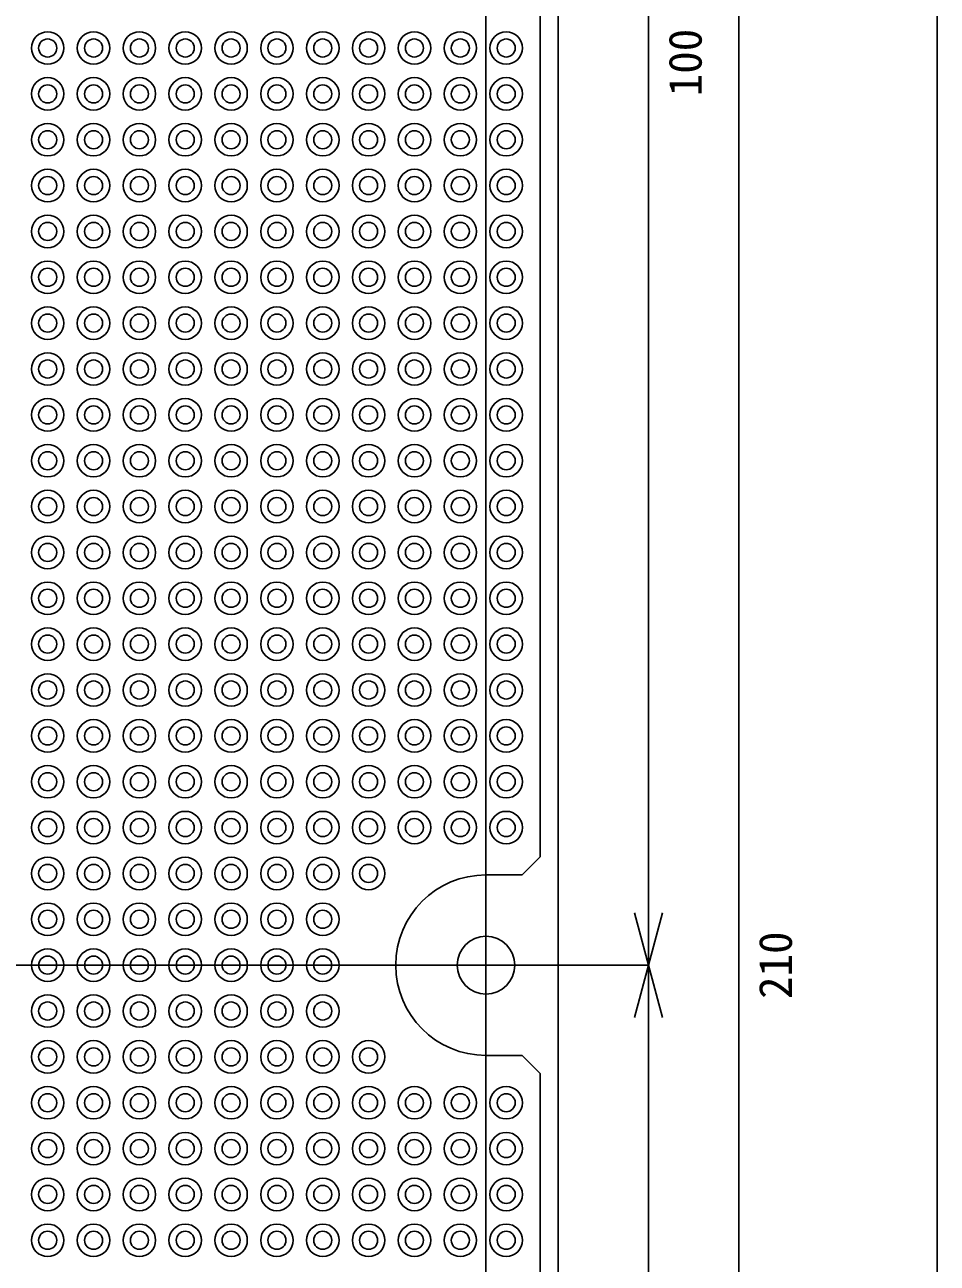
# Model space of a CAD drawing. Units: millimetres on the paper. Extents: x -95 to 95, y -138 to 138.
# Drawn here: x 44.5 to 95, y 0 to 68.6 of the extents above; entities that cross this region are included whole.
import ezdxf
from ezdxf.enums import TextEntityAlignment as Align

# ---------------------------------------------------------------- set-up
doc = ezdxf.new("R2010")
doc.units = ezdxf.units.MM
for name, color, linetype in [('0-0', 4, 'Continuous'), ('0-1', 7, 'Continuous'), ('0-2', 7, 'Continuous')]:
    doc.layers.add(name, color=color, linetype=linetype)
doc.styles.add('ＭＳ ゴシック', font='')
doc.styles.get('ＭＳ ゴシック').set_extended_font_data('MS Gothic')

msp = doc.modelspace()

# ---------------------------------------------------------------- linework, layer by layer
at = {"layer": '0-0', "color": 7}
msp.add_line((95, -138.5), (95, 138.5), dxfattribs=at)
at = {"layer": '0-0'}
for p, q in [((70, 126.5), (70, -96.1)), ((84, -88.5), (84, 121.5)), ((79, 16.5), (79, 116.5)), ((79, 16.5), (78.224, 19.398)), ((79, 16.5), (79.776, 19.398)), ((79, 16.5), (-73, 16.5)), ((79, 16.5), (78.224, 13.602)), ((79, -83.5), (79, 16.5)), ((79, 16.5), (79.776, 13.602))]:
    msp.add_line(p, q, dxfattribs=at)
at = {"layer": '0-1'}
for p, q in [((73, 110.5), (73, 22.5)), ((72, 21.5), (73, 22.5)), ((72, 21.5), (70, 21.5)), ((72, 11.5), (70, 11.5)), ((72, 11.5), (73, 10.5)), ((73, 10.5), (73, -77.5))]:
    msp.add_line(p, q, dxfattribs=at)
msp.add_lwpolyline([(-74, -88.5), (74, -88.5), (74, 121.5), (-74, 121.5)], close=True, dxfattribs=at)
msp.add_circle((70, 16.5), 1.6, dxfattribs=at)
msp.add_arc((70, 16.5), 5, 90, 270, dxfattribs=at)
at = {"layer": '0-2'}
for centre, radius in [((45.72, 67.3), 0.9), ((48.26, 67.3), 0.9), ((50.8, 67.3), 0.9), ((53.34, 67.3), 0.9), ((55.88, 67.3), 0.9), ((58.42, 67.3), 0.9), ((60.96, 67.3), 0.9), ((63.5, 67.3), 0.9), ((66.04, 67.3), 0.9), ((68.58, 67.3), 0.9), ((71.12, 67.3), 0.9), ((45.72, 67.3), 0.5), ((48.26, 67.3), 0.5), ((50.8, 67.3), 0.5), ((53.34, 67.3), 0.5), ((55.88, 67.3), 0.5), ((58.42, 67.3), 0.5), ((60.96, 67.3), 0.5), ((63.5, 67.3), 0.5), ((66.04, 67.3), 0.5), ((68.58, 67.3), 0.5), ((71.12, 67.3), 0.5), ((45.72, 64.76), 0.9), ((45.72, 64.76), 0.5), ((48.26, 64.76), 0.9), ((48.26, 64.76), 0.5), ((50.8, 64.76), 0.9), ((50.8, 64.76), 0.5), ((53.34, 64.76), 0.9), ((53.34, 64.76), 0.5), ((55.88, 64.76), 0.9), ((55.88, 64.76), 0.5), ((58.42, 64.76), 0.9), ((58.42, 64.76), 0.5), ((60.96, 64.76), 0.9), ((60.96, 64.76), 0.5), ((63.5, 64.76), 0.9), ((63.5, 64.76), 0.5), ((66.04, 64.76), 0.9), ((66.04, 64.76), 0.5), ((68.58, 64.76), 0.9), ((68.58, 64.76), 0.5), ((71.12, 64.76), 0.9), ((71.12, 64.76), 0.5), ((45.72, 62.22), 0.9), ((48.26, 62.22), 0.9), ((50.8, 62.22), 0.9), ((53.34, 62.22), 0.9), ((55.88, 62.22), 0.9), ((58.42, 62.22), 0.9), ((60.96, 62.22), 0.9), ((63.5, 62.22), 0.9), ((66.04, 62.22), 0.9), ((68.58, 62.22), 0.9), ((71.12, 62.22), 0.9), ((45.72, 62.22), 0.5), ((48.26, 62.22), 0.5), ((50.8, 62.22), 0.5), ((53.34, 62.22), 0.5), ((55.88, 62.22), 0.5), ((58.42, 62.22), 0.5), ((60.96, 62.22), 0.5), ((63.5, 62.22), 0.5), ((66.04, 62.22), 0.5), ((68.58, 62.22), 0.5), ((71.12, 62.22), 0.5), ((45.72, 59.68), 0.9), ((48.26, 59.68), 0.9), ((50.8, 59.68), 0.9), ((53.34, 59.68), 0.9), ((55.88, 59.68), 0.9), ((58.42, 59.68), 0.9), ((60.96, 59.68), 0.9), ((63.5, 59.68), 0.9), ((66.04, 59.68), 0.9), ((68.58, 59.68), 0.9), ((71.12, 59.68), 0.9), ((45.72, 59.68), 0.5), ((48.26, 59.68), 0.5), ((50.8, 59.68), 0.5), ((53.34, 59.68), 0.5), ((55.88, 59.68), 0.5), ((58.42, 59.68), 0.5), ((60.96, 59.68), 0.5), ((63.5, 59.68), 0.5), ((66.04, 59.68), 0.5), ((68.58, 59.68), 0.5), ((71.12, 59.68), 0.5), ((45.72, 57.14), 0.9), ((45.72, 57.14), 0.5), ((48.26, 57.14), 0.9), ((48.26, 57.14), 0.5), ((50.8, 57.14), 0.9), ((50.8, 57.14), 0.5), ((53.34, 57.14), 0.9), ((53.34, 57.14), 0.5), ((55.88, 57.14), 0.9), ((55.88, 57.14), 0.5), ((58.42, 57.14), 0.9), ((58.42, 57.14), 0.5), ((60.96, 57.14), 0.9), ((60.96, 57.14), 0.5), ((63.5, 57.14), 0.9), ((63.5, 57.14), 0.5), ((66.04, 57.14), 0.9), ((66.04, 57.14), 0.5), ((68.58, 57.14), 0.9), ((68.58, 57.14), 0.5), ((71.12, 57.14), 0.9), ((71.12, 57.14), 0.5), ((45.72, 54.6), 0.9), ((45.72, 54.6), 0.5), ((48.26, 54.6), 0.9), ((48.26, 54.6), 0.5), ((50.8, 54.6), 0.9), ((50.8, 54.6), 0.5), ((53.34, 54.6), 0.9), ((53.34, 54.6), 0.5), ((55.88, 54.6), 0.9), ((55.88, 54.6), 0.5), ((58.42, 54.6), 0.9), ((58.42, 54.6), 0.5), ((60.96, 54.6), 0.9), ((60.96, 54.6), 0.5), ((63.5, 54.6), 0.9), ((63.5, 54.6), 0.5), ((66.04, 54.6), 0.9), ((66.04, 54.6), 0.5), ((68.58, 54.6), 0.9), ((68.58, 54.6), 0.5), ((71.12, 54.6), 0.9), ((71.12, 54.6), 0.5), ((45.72, 52.06), 0.9), ((48.26, 52.06), 0.9), ((50.8, 52.06), 0.9), ((53.34, 52.06), 0.9), ((55.88, 52.06), 0.9), ((58.42, 52.06), 0.9), ((60.96, 52.06), 0.9), ((63.5, 52.06), 0.9), ((66.04, 52.06), 0.9), ((68.58, 52.06), 0.9), ((71.12, 52.06), 0.9), ((45.72, 52.06), 0.5), ((48.26, 52.06), 0.5), ((50.8, 52.06), 0.5), ((53.34, 52.06), 0.5), ((55.88, 52.06), 0.5), ((58.42, 52.06), 0.5), ((60.96, 52.06), 0.5), ((63.5, 52.06), 0.5), ((66.04, 52.06), 0.5), ((68.58, 52.06), 0.5), ((71.12, 52.06), 0.5), ((45.72, 49.52), 0.9), ((48.26, 49.52), 0.9), ((50.8, 49.52), 0.9), ((53.34, 49.52), 0.9), ((55.88, 49.52), 0.9), ((58.42, 49.52), 0.9), ((60.96, 49.52), 0.9), ((63.5, 49.52), 0.9), ((66.04, 49.52), 0.9), ((68.58, 49.52), 0.9), ((71.12, 49.52), 0.9), ((45.72, 49.52), 0.5), ((48.26, 49.52), 0.5), ((50.8, 49.52), 0.5), ((53.34, 49.52), 0.5), ((55.88, 49.52), 0.5), ((58.42, 49.52), 0.5), ((60.96, 49.52), 0.5), ((63.5, 49.52), 0.5), ((66.04, 49.52), 0.5), ((68.58, 49.52), 0.5), ((71.12, 49.52), 0.5), ((45.72, 46.98), 0.9), ((45.72, 46.98), 0.5), ((48.26, 46.98), 0.9), ((48.26, 46.98), 0.5), ((50.8, 46.98), 0.9), ((50.8, 46.98), 0.5), ((53.34, 46.98), 0.9), ((53.34, 46.98), 0.5), ((55.88, 46.98), 0.9), ((55.88, 46.98), 0.5), ((58.42, 46.98), 0.9), ((58.42, 46.98), 0.5), ((60.96, 46.98), 0.9), ((60.96, 46.98), 0.5), ((63.5, 46.98), 0.9), ((63.5, 46.98), 0.5), ((66.04, 46.98), 0.9), ((66.04, 46.98), 0.5), ((68.58, 46.98), 0.9), ((68.58, 46.98), 0.5), ((71.12, 46.98), 0.9), ((71.12, 46.98), 0.5), ((45.72, 44.44), 0.9), ((48.26, 44.44), 0.9), ((50.8, 44.44), 0.9), ((53.34, 44.44), 0.9), ((55.88, 44.44), 0.9), ((58.42, 44.44), 0.9), ((60.96, 44.44), 0.9), ((63.5, 44.44), 0.9), ((66.04, 44.44), 0.9), ((68.58, 44.44), 0.9), ((71.12, 44.44), 0.9), ((45.72, 44.44), 0.5), ((48.26, 44.44), 0.5), ((50.8, 44.44), 0.5), ((53.34, 44.44), 0.5), ((55.88, 44.44), 0.5), ((58.42, 44.44), 0.5), ((60.96, 44.44), 0.5), ((63.5, 44.44), 0.5), ((66.04, 44.44), 0.5), ((68.58, 44.44), 0.5), ((71.12, 44.44), 0.5), ((45.72, 41.9), 0.9), ((48.26, 41.9), 0.9), ((50.8, 41.9), 0.9), ((53.34, 41.9), 0.9), ((55.88, 41.9), 0.9), ((58.42, 41.9), 0.9), ((60.96, 41.9), 0.9), ((63.5, 41.9), 0.9), ((66.04, 41.9), 0.9), ((68.58, 41.9), 0.9), ((71.12, 41.9), 0.9), ((45.72, 41.9), 0.5), ((48.26, 41.9), 0.5), ((50.8, 41.9), 0.5), ((53.34, 41.9), 0.5), ((55.88, 41.9), 0.5), ((58.42, 41.9), 0.5), ((60.96, 41.9), 0.5), ((63.5, 41.9), 0.5), ((66.04, 41.9), 0.5), ((68.58, 41.9), 0.5), ((71.12, 41.9), 0.5), ((45.72, 39.36), 0.9), ((45.72, 39.36), 0.5), ((48.26, 39.36), 0.9), ((48.26, 39.36), 0.5), ((50.8, 39.36), 0.9), ((50.8, 39.36), 0.5), ((53.34, 39.36), 0.9), ((53.34, 39.36), 0.5), ((55.88, 39.36), 0.9), ((55.88, 39.36), 0.5), ((58.42, 39.36), 0.9), ((58.42, 39.36), 0.5), ((60.96, 39.36), 0.9), ((60.96, 39.36), 0.5), ((63.5, 39.36), 0.9), ((63.5, 39.36), 0.5), ((66.04, 39.36), 0.9), ((66.04, 39.36), 0.5), ((68.58, 39.36), 0.9), ((68.58, 39.36), 0.5), ((71.12, 39.36), 0.9), ((71.12, 39.36), 0.5), ((45.72, 36.82), 0.9), ((45.72, 36.82), 0.5), ((48.26, 36.82), 0.9), ((48.26, 36.82), 0.5), ((50.8, 36.82), 0.9), ((50.8, 36.82), 0.5), ((53.34, 36.82), 0.9), ((53.34, 36.82), 0.5), ((55.88, 36.82), 0.9), ((55.88, 36.82), 0.5), ((58.42, 36.82), 0.9), ((58.42, 36.82), 0.5), ((60.96, 36.82), 0.9), ((60.96, 36.82), 0.5), ((63.5, 36.82), 0.9), ((63.5, 36.82), 0.5), ((66.04, 36.82), 0.9), ((66.04, 36.82), 0.5), ((68.58, 36.82), 0.9), ((68.58, 36.82), 0.5), ((71.12, 36.82), 0.9), ((71.12, 36.82), 0.5), ((45.72, 34.28), 0.9), ((48.26, 34.28), 0.9), ((50.8, 34.28), 0.9), ((53.34, 34.28), 0.9), ((55.88, 34.28), 0.9), ((58.42, 34.28), 0.9), ((60.96, 34.28), 0.9), ((63.5, 34.28), 0.9), ((66.04, 34.28), 0.9), ((68.58, 34.28), 0.9), ((71.12, 34.28), 0.9), ((45.72, 34.28), 0.5), ((48.26, 34.28), 0.5), ((50.8, 34.28), 0.5), ((53.34, 34.28), 0.5), ((55.88, 34.28), 0.5), ((58.42, 34.28), 0.5), ((60.96, 34.28), 0.5), ((63.5, 34.28), 0.5), ((66.04, 34.28), 0.5), ((68.58, 34.28), 0.5), ((71.12, 34.28), 0.5), ((45.72, 31.74), 0.9), ((48.26, 31.74), 0.9), ((50.8, 31.74), 0.9), ((53.34, 31.74), 0.9), ((55.88, 31.74), 0.9), ((58.42, 31.74), 0.9), ((60.96, 31.74), 0.9), ((63.5, 31.74), 0.9), ((66.04, 31.74), 0.9), ((68.58, 31.74), 0.9), ((71.12, 31.74), 0.9), ((45.72, 31.74), 0.5), ((48.26, 31.74), 0.5), ((50.8, 31.74), 0.5), ((53.34, 31.74), 0.5), ((55.88, 31.74), 0.5), ((58.42, 31.74), 0.5), ((60.96, 31.74), 0.5), ((63.5, 31.74), 0.5), ((66.04, 31.74), 0.5), ((68.58, 31.74), 0.5), ((71.12, 31.74), 0.5), ((45.72, 29.2), 0.9), ((45.72, 29.2), 0.5), ((48.26, 29.2), 0.9), ((48.26, 29.2), 0.5), ((50.8, 29.2), 0.9), ((50.8, 29.2), 0.5), ((53.34, 29.2), 0.9), ((53.34, 29.2), 0.5), ((55.88, 29.2), 0.9), ((55.88, 29.2), 0.5), ((58.42, 29.2), 0.9), ((58.42, 29.2), 0.5), ((60.96, 29.2), 0.9), ((60.96, 29.2), 0.5), ((63.5, 29.2), 0.9), ((63.5, 29.2), 0.5), ((66.04, 29.2), 0.9), ((66.04, 29.2), 0.5), ((68.58, 29.2), 0.9), ((68.58, 29.2), 0.5), ((71.12, 29.2), 0.9), ((71.12, 29.2), 0.5), ((45.72, 26.66), 0.9), ((48.26, 26.66), 0.9), ((50.8, 26.66), 0.9), ((53.34, 26.66), 0.9), ((55.88, 26.66), 0.9), ((58.42, 26.66), 0.9), ((60.96, 26.66), 0.9), ((63.5, 26.66), 0.9), ((66.04, 26.66), 0.9), ((68.58, 26.66), 0.9), ((71.12, 26.66), 0.9), ((45.72, 26.66), 0.5), ((48.26, 26.66), 0.5), ((50.8, 26.66), 0.5), ((53.34, 26.66), 0.5), ((55.88, 26.66), 0.5), ((58.42, 26.66), 0.5), ((60.96, 26.66), 0.5), ((63.5, 26.66), 0.5), ((66.04, 26.66), 0.5), ((68.58, 26.66), 0.5), ((71.12, 26.66), 0.5), ((45.72, 24.12), 0.9), ((48.26, 24.12), 0.9), ((50.8, 24.12), 0.9), ((53.34, 24.12), 0.9), ((55.88, 24.12), 0.9), ((58.42, 24.12), 0.9), ((60.96, 24.12), 0.9), ((63.5, 24.12), 0.9), ((66.04, 24.12), 0.9), ((68.58, 24.12), 0.9), ((71.12, 24.12), 0.9), ((45.72, 24.12), 0.5), ((48.26, 24.12), 0.5), ((50.8, 24.12), 0.5), ((53.34, 24.12), 0.5), ((55.88, 24.12), 0.5), ((58.42, 24.12), 0.5), ((60.96, 24.12), 0.5), ((63.5, 24.12), 0.5), ((66.04, 24.12), 0.5), ((68.58, 24.12), 0.5), ((71.12, 24.12), 0.5), ((45.72, 21.58), 0.9), ((45.72, 21.58), 0.5), ((48.26, 21.58), 0.9), ((48.26, 21.58), 0.5), ((50.8, 21.58), 0.9), ((50.8, 21.58), 0.5), ((53.34, 21.58), 0.9), ((53.34, 21.58), 0.5), ((55.88, 21.58), 0.9), ((55.88, 21.58), 0.5), ((58.42, 21.58), 0.9), ((58.42, 21.58), 0.5), ((60.96, 21.58), 0.9), ((60.96, 21.58), 0.5), ((63.5, 21.58), 0.9), ((63.5, 21.58), 0.5), ((45.72, 19.04), 0.9), ((48.26, 19.04), 0.9), ((50.8, 19.04), 0.9), ((53.34, 19.04), 0.9), ((55.88, 19.04), 0.9), ((58.42, 19.04), 0.9), ((60.96, 19.04), 0.9), ((45.72, 19.04), 0.5), ((48.26, 19.04), 0.5), ((50.8, 19.04), 0.5), ((53.34, 19.04), 0.5), ((55.88, 19.04), 0.5), ((58.42, 19.04), 0.5), ((60.96, 19.04), 0.5), ((45.72, 16.5), 0.9), ((48.26, 16.5), 0.9), ((50.8, 16.5), 0.9), ((53.34, 16.5), 0.9), ((55.88, 16.5), 0.9), ((58.42, 16.5), 0.9), ((60.96, 16.5), 0.9), ((45.72, 16.5), 0.5), ((48.26, 16.5), 0.5), ((50.8, 16.5), 0.5), ((53.34, 16.5), 0.5), ((55.88, 16.5), 0.5), ((58.42, 16.5), 0.5), ((60.96, 16.5), 0.5), ((45.72, 13.96), 0.9), ((45.72, 13.96), 0.5), ((48.26, 13.96), 0.9), ((48.26, 13.96), 0.5), ((50.8, 13.96), 0.9), ((50.8, 13.96), 0.5), ((53.34, 13.96), 0.9), ((53.34, 13.96), 0.5), ((55.88, 13.96), 0.9), ((55.88, 13.96), 0.5), ((58.42, 13.96), 0.9), ((58.42, 13.96), 0.5), ((60.96, 13.96), 0.9), ((60.96, 13.96), 0.5), ((45.72, 11.42), 0.9), ((45.72, 11.42), 0.5), ((48.26, 11.42), 0.9), ((48.26, 11.42), 0.5), ((50.8, 11.42), 0.9), ((50.8, 11.42), 0.5), ((53.34, 11.42), 0.9), ((53.34, 11.42), 0.5), ((55.88, 11.42), 0.9), ((55.88, 11.42), 0.5), ((58.42, 11.42), 0.9), ((58.42, 11.42), 0.5), ((60.96, 11.42), 0.9), ((60.96, 11.42), 0.5), ((63.5, 11.42), 0.9), ((63.5, 11.42), 0.5), ((45.72, 8.88), 0.9), ((48.26, 8.88), 0.9), ((50.8, 8.88), 0.9), ((53.34, 8.88), 0.9), ((55.88, 8.88), 0.9), ((58.42, 8.88), 0.9), ((60.96, 8.88), 0.9), ((63.5, 8.88), 0.9), ((66.04, 8.88), 0.9), ((68.58, 8.88), 0.9), ((71.12, 8.88), 0.9), ((45.72, 8.88), 0.5), ((48.26, 8.88), 0.5), ((50.8, 8.88), 0.5), ((53.34, 8.88), 0.5), ((55.88, 8.88), 0.5), ((58.42, 8.88), 0.5), ((60.96, 8.88), 0.5), ((63.5, 8.88), 0.5), ((66.04, 8.88), 0.5), ((68.58, 8.88), 0.5), ((71.12, 8.88), 0.5), ((45.72, 6.34), 0.9), ((48.26, 6.34), 0.9), ((50.8, 6.34), 0.9), ((53.34, 6.34), 0.9), ((55.88, 6.34), 0.9), ((58.42, 6.34), 0.9), ((60.96, 6.34), 0.9), ((63.5, 6.34), 0.9), ((66.04, 6.34), 0.9), ((68.58, 6.34), 0.9), ((71.12, 6.34), 0.9), ((45.72, 6.34), 0.5), ((48.26, 6.34), 0.5), ((50.8, 6.34), 0.5), ((53.34, 6.34), 0.5), ((55.88, 6.34), 0.5), ((58.42, 6.34), 0.5), ((60.96, 6.34), 0.5), ((63.5, 6.34), 0.5), ((66.04, 6.34), 0.5), ((68.58, 6.34), 0.5), ((71.12, 6.34), 0.5), ((45.72, 3.8), 0.9), ((45.72, 3.8), 0.5), ((48.26, 3.8), 0.9), ((48.26, 3.8), 0.5), ((50.8, 3.8), 0.9), ((50.8, 3.8), 0.5), ((53.34, 3.8), 0.9), ((53.34, 3.8), 0.5), ((55.88, 3.8), 0.9), ((55.88, 3.8), 0.5), ((58.42, 3.8), 0.9), ((58.42, 3.8), 0.5), ((60.96, 3.8), 0.9), ((60.96, 3.8), 0.5), ((63.5, 3.8), 0.9), ((63.5, 3.8), 0.5), ((66.04, 3.8), 0.9), ((66.04, 3.8), 0.5), ((68.58, 3.8), 0.9), ((68.58, 3.8), 0.5), ((71.12, 3.8), 0.9), ((71.12, 3.8), 0.5), ((45.72, 1.26), 0.9), ((48.26, 1.26), 0.9), ((50.8, 1.26), 0.9), ((53.34, 1.26), 0.9), ((55.88, 1.26), 0.9), ((58.42, 1.26), 0.9), ((60.96, 1.26), 0.9), ((63.5, 1.26), 0.9), ((66.04, 1.26), 0.9), ((68.58, 1.26), 0.9), ((71.12, 1.26), 0.9), ((45.72, 1.26), 0.5), ((48.26, 1.26), 0.5), ((50.8, 1.26), 0.5), ((53.34, 1.26), 0.5), ((55.88, 1.26), 0.5), ((58.42, 1.26), 0.5), ((60.96, 1.26), 0.5), ((63.5, 1.26), 0.5), ((66.04, 1.26), 0.5), ((68.58, 1.26), 0.5), ((71.12, 1.26), 0.5)]:
    msp.add_circle(centre, radius, dxfattribs=at)

# ---------------------------------------------------------------- texts
at = {"layer": '0-0', "style": 'ＭＳ ゴシック'}
for s, p in [('100', (82.5, 64.625)), ('210', (87.5, 14.625))]:
    msp.add_text(s, height=1.833, rotation=90, dxfattribs=at).set_placement(p, align=Align.BOTTOM_LEFT)

doc.saveas('drawing.dxf')
